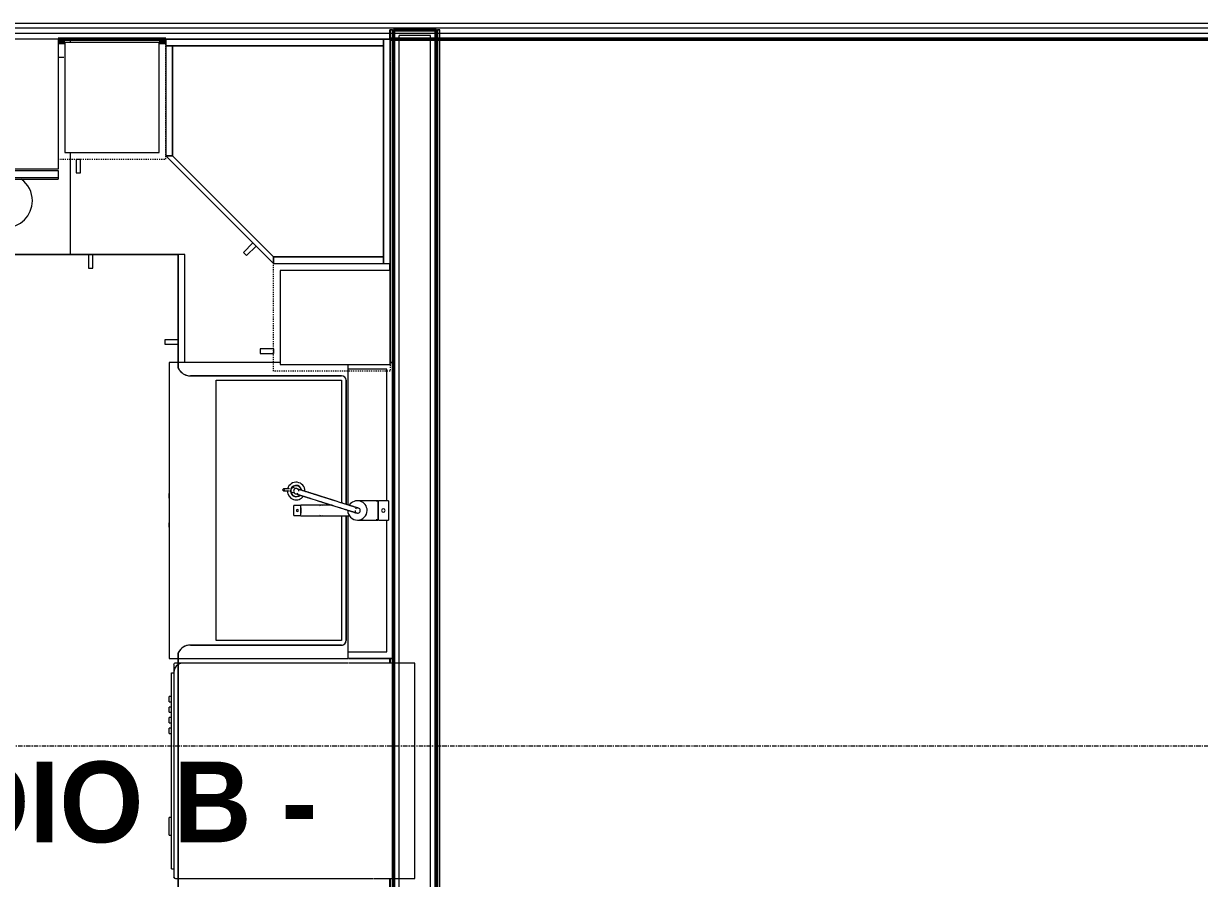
# Model space of a CAD drawing. Header units: inches. Extents: x -4218 to -1830, y 9767 to 12426.
# Drawn here: x -3722.7 to -3591.7, y 10452.4 to 10547.7 of the extents above; entities that cross this region are included whole.
import ezdxf

# ---------------------------------------------------------------- set-up
doc = ezdxf.new("R2010")
doc.units = ezdxf.units.IN
doc.header["$MEASUREMENT"] = 0
doc.linetypes.add('Dash', pattern=[0.25, 0.125, -0.125])
doc.linetypes.add('Grid Line 1_2_', pattern=[0.875, 0.5, -0.125, 0.125, -0.125])
for name, color, linetype, lineweight in [('0-1', 7, 'Continuous', 5), ('0-2', 253, 'Continuous', 9), ('A-AREA-IDEN', 2, 'Continuous', 9), ('A-WALL-1', 250, 'Continuous', 50), ('A-WALL-2', 10, 'Continuous', 13), ('A-WALL-3', 254, 'Continuous', 9), ('A-WALL-4', 253, 'Continuous', 9), ('A-WALL-5', 252, 'Continuous', 9), ('A-WALL-6', 7, 'Continuous', 9), ('A-WALL-8', 113, 'Continuous', 9), ('I-WALL-1', 250, 'Continuous', 50), ('I-WALL-2', 254, 'Continuous', 9), ('I-WALL-3', 253, 'Continuous', 9), ('I-WALL-4', 252, 'Continuous', 9), ('P-SANR-FIXT-1', 7, 'Continuous', 9), ('P-SANR-FIXT-3', 252, 'Continuous', 9), ('Q-CASE', 31, 'Continuous', 9), ('Q-CASE-1', 252, 'Continuous', 9), ('Q-CASE-2', 7, 'Continuous', 9), ('Q-CASE-3', 253, 'Continuous', 9), ('Q-CASE-4', 7, 'Dash', 9), ('Q-CASE-5', 254, 'Continuous', 9), ('Q-SPCQ-1', 7, 'Continuous', 9), ('Q-SPCQ-2', 253, 'Continuous', 9), ('Q-SPCQ-3', 252, 'Continuous', 9), ('S-GRID-1', 1, 'Grid Line 1_2_', 9)]:
    doc.layers.add(name, color=color, linetype=linetype, lineweight=lineweight)
doc.styles.add('Century Gothic_B', font='GOTHICB.TTF', dxfattribs={"height": 9})

# ---------------------------------------------------------------- blocks, each defined once
blk = doc.blocks.new('Basic Wall _ INT - W4BØF - _5_8 GYP - 2X4 WOOD_BATT_ - 5_8 GYP_ - ___-2693829-BACKGROUND - 3RD FLOOR')
at = {"layer": 'A-WALL-3'}
for p, q in [((-3681.84, 10543.51), (-3681.84, 10545.94)), ((-3681.49, 10545.94), (-3681.49, 10509.94)), ((-3681.84, 10509.94), (-3681.84, 10543.42)), ((-3681.49, 10509.94), (-3681.49, 10476.94)), ((-3681.84, 10476.44), (-3681.84, 10476.94)), ((-3681.49, 10476.94), (-3681.49, 10476.44)), ((-3681.84, 10437.06), (-3681.84, 10452.44)), ((-3681.49, 10452.44), (-3681.49, 10434.09)), ((-3681.84, 10434.09), (-3681.84, 10437.01)), ((-3681.9, 10397.49), (-3681.84, 10397.49)), ((-3681.84, 10397.49), (-3681.7, 10397.49)), ((-3681.69, 10397.49), (-3681.63, 10397.49)), ((-3681.52, 10397.49), (-3681.49, 10397.49))]:
    blk.add_line(p, q, dxfattribs=at)
at = {"layer": 'A-WALL-4'}
for p, q in [((-3681.84, 10546.99), (-3681.9, 10546.99)), ((-3681.7, 10546.99), (-3681.84, 10546.99)), ((-3681.84, 10545.94), (-3681.84, 10546.99)), ((-3681.63, 10546.99), (-3681.69, 10546.99)), ((-3681.49, 10546.99), (-3681.52, 10546.99)), ((-3681.49, 10546.99), (-3681.49, 10545.94)), ((-3681.62, 10545.94), (-3681.62, 10545.13)), ((-3681.62, 10545.04), (-3681.62, 10509.94)), ((-3681.62, 10476.94), (-3681.62, 10476.44)), ((-3681.62, 10452.44), (-3681.62, 10435.15)), ((-3681.62, 10435.05), (-3681.62, 10434.09)), ((-3681.62, 10397.49), (-3681.9, 10397.49)), ((-3681.84, 10397.81), (-3681.84, 10397.9)), ((-3681.84, 10397.71), (-3681.84, 10397.78)), ((-3681.84, 10397.65), (-3681.84, 10397.69)), ((-3681.56, 10397.49), (-3681.62, 10397.49))]:
    blk.add_line(p, q, dxfattribs=at)
at = {"layer": 'A-WALL-5'}
for p, q in [((-3681.9, 10546.99), (-3681.79, 10546.99)), ((-3681.9, 10545.94), (-3681.9, 10546.99)), ((-3681.79, 10546.99), (-3681.69, 10546.99)), ((-3681.69, 10546.99), (-3681.64, 10546.99)), ((-3681.64, 10546.99), (-3681.62, 10546.99)), ((-3681.62, 10546.99), (-3681.62, 10545.94)), ((-3681.62, 10546.99), (-3681.61, 10546.99)), ((-3681.61, 10546.99), (-3681.57, 10546.99)), ((-3681.57, 10546.99), (-3681.56, 10546.99)), ((-3681.56, 10546.99), (-3681.53, 10546.99)), ((-3681.53, 10546.99), (-3681.49, 10546.99)), ((-3681.9, 10520.19), (-3681.9, 10520.94)), ((-3681.9, 10476.44), (-3681.9, 10476.94)), ((-3681.9, 10437.59), (-3681.9, 10452.44)), ((-3681.9, 10434.09), (-3681.9, 10437.53)), ((-3681.84, 10397.9), (-3681.84, 10434.09)), ((-3681.49, 10434.09), (-3681.49, 10397.49)), ((-3681.9, 10397.81), (-3681.9, 10397.9)), ((-3681.9, 10397.71), (-3681.9, 10397.78)), ((-3681.9, 10397.65), (-3681.9, 10397.69)), ((-3681.53, 10397.49), (-3681.56, 10397.49)), ((-3681.49, 10397.49), (-3681.53, 10397.49))]:
    blk.add_line(p, q, dxfattribs=at)
at = {"layer": 'A-WALL-6'}
for p, q in [((-3681.9, 10397.9), (-3681.9, 10434.09)), ((-3681.62, 10434.09), (-3681.62, 10397.49))]:
    blk.add_line(p, q, dxfattribs=at)
blk = doc.blocks.new('Basic Wall _ INT - W4BØF - _5_8 GYP - 2X4 WOOD_BATT_ - 5_8 GYP_ - ___-2693830-BACKGROUND - 3RD FLOOR')
at = {"layer": 'A-WALL-3'}
for p, q in [((-3676.74, 10397.49), (-3676.72, 10397.49)), ((-3676.6, 10397.49), (-3676.54, 10397.49)), ((-3676.54, 10397.49), (-3676.39, 10397.49)), ((-3676.39, 10397.49), (-3676.33, 10397.49))]:
    blk.add_line(p, q, dxfattribs=at)
at = {"layer": 'A-WALL-4'}
for p, q in [((-3676.72, 10546.99), (-3676.74, 10546.99)), ((-3676.74, 10546.99), (-3676.74, 10545.94)), ((-3676.54, 10546.99), (-3676.6, 10546.99)), ((-3676.39, 10546.99), (-3676.54, 10546.99)), ((-3676.33, 10546.99), (-3676.39, 10546.99)), ((-3676.39, 10545.94), (-3676.39, 10546.99)), ((-3676.74, 10428.36), (-3676.74, 10423.61)), ((-3676.39, 10428.66), (-3676.39, 10428.77)), ((-3676.39, 10428.57), (-3676.39, 10428.65)), ((-3676.39, 10428.51), (-3676.39, 10428.56)), ((-3676.39, 10424.24), (-3676.39, 10428.33)), ((-3676.39, 10423.61), (-3676.39, 10424.21)), ((-3676.39, 10423.41), (-3676.39, 10423.47)), ((-3676.39, 10423.32), (-3676.39, 10423.41)), ((-3676.39, 10423.2), (-3676.39, 10423.31)), ((-3676.62, 10397.49), (-3676.68, 10397.49)), ((-3676.33, 10397.49), (-3676.62, 10397.49)), ((-3676.39, 10397.82), (-3676.39, 10397.9)), ((-3676.39, 10397.72), (-3676.39, 10397.78))]:
    blk.add_line(p, q, dxfattribs=at)
at = {"layer": 'A-WALL-5'}
for p, q in [((-3676.74, 10546.99), (-3676.7, 10546.99)), ((-3676.7, 10546.99), (-3676.68, 10546.99)), ((-3676.68, 10546.99), (-3676.62, 10546.99)), ((-3676.62, 10545.94), (-3676.62, 10546.99)), ((-3676.62, 10546.99), (-3676.6, 10546.99)), ((-3676.6, 10546.99), (-3676.54, 10546.99)), ((-3676.54, 10546.99), (-3676.33, 10546.99)), ((-3676.33, 10545.94), (-3676.33, 10546.99)), ((-3676.74, 10545.94), (-3676.74, 10428.36)), ((-3676.39, 10428.77), (-3676.39, 10545.94)), ((-3676.62, 10424.24), (-3676.62, 10428.35)), ((-3676.33, 10428.66), (-3676.33, 10428.77)), ((-3676.33, 10428.57), (-3676.33, 10428.65)), ((-3676.33, 10428.51), (-3676.33, 10428.56)), ((-3676.33, 10424.24), (-3676.33, 10428.33)), ((-3676.62, 10423.61), (-3676.62, 10424.23)), ((-3676.33, 10423.61), (-3676.33, 10424.2)), ((-3676.74, 10423.61), (-3676.74, 10397.49)), ((-3676.39, 10397.9), (-3676.39, 10423.2)), ((-3676.33, 10423.41), (-3676.33, 10423.47)), ((-3676.33, 10423.32), (-3676.33, 10423.41)), ((-3676.33, 10423.2), (-3676.33, 10423.31)), ((-3676.7, 10397.49), (-3676.74, 10397.49)), ((-3676.68, 10397.49), (-3676.7, 10397.49)), ((-3676.33, 10397.82), (-3676.33, 10397.9)), ((-3676.33, 10397.72), (-3676.33, 10397.78))]:
    blk.add_line(p, q, dxfattribs=at)
at = {"layer": 'A-WALL-6'}
for p, q in [((-3676.62, 10428.36), (-3676.62, 10545.94)), ((-3676.33, 10428.78), (-3676.33, 10545.94)), ((-3676.62, 10397.49), (-3676.62, 10423.61)), ((-3676.33, 10397.9), (-3676.33, 10423.2))]:
    blk.add_line(p, q, dxfattribs=at)
blk = doc.blocks.new('Range - 24_ x 30_-V13-BACKGROUND - 3RD FLOOR')
at = {"layer": 'Q-SPCQ-1'}
blk.add_line((29.37, 22), (30, 22), dxfattribs=at)
for centre, radius, start, end in [((6.5, 6), 3.5, 81.0228, 98.9772), ((6.5, 6), 3.5, 136.4295, 180), ((6.5, 6), 3.5, 360, 43.6168), ((23.5, 6), 3, 136.1907, 180), ((23.5, 6), 3, 360, 53.8773), ((6.5, 6), 3.5, 180, 0), ((23.5, 6), 3, 180, 360)]:
    blk.add_arc(centre, radius, start, end, dxfattribs=at)
blk = doc.blocks.new('Dishwasher_15404 - 34_ counter-V14-BACKGROUND - 3RD FLOOR')
at = {"layer": 'Q-SPCQ-1'}
for p, q in [((26.68, 0), (26.37, 0)), ((26.87, -22.93), (26.87, -0.2)), ((27.12, -1.09), (26.87, -1.09)), ((27.12, -1.09), (27.12, -22.91)), ((27.37, -4.82), (27.12, -4.82)), ((27.37, -4.82), (27.37, -5.81)), ((27.37, -5.81), (27.37, -6.79)), ((27.12, -6.79), (27.37, -6.79)), ((27.37, -16.15), (27.12, -16.15)), ((27.12, -16.74), (27.37, -16.74)), ((27.37, -16.15), (27.37, -16.74)), ((27.37, -17.33), (27.12, -17.33)), ((27.12, -17.92), (27.37, -17.92)), ((27.37, -17.33), (27.37, -17.92)), ((27.37, -18.51), (27.12, -18.51)), ((27.12, -19.1), (27.37, -19.1)), ((27.37, -18.51), (27.37, -19.1)), ((27.37, -19.69), (27.12, -19.69)), ((27.12, -20.28), (27.37, -20.28)), ((27.37, -19.69), (27.37, -20.28)), ((27.12, -22.91), (26.87, -22.91)), ((26.87, -23.8), (26.87, -22.93)), ((26.37, -24), (26.68, -24))]:
    blk.add_line(p, q, dxfattribs=at)
for centre, radius, start, end in [((26.68, -0.2), 0.197, 360, 90), ((26.68, -0.2), 0.197, 15, 90), ((25.8, -22.93), 1.07, 302.2142, 0), ((26.68, -23.8), 0.197, 270, 0)]:
    blk.add_arc(centre, radius, start, end, dxfattribs=at)
at = {"layer": 'Q-SPCQ-2'}
for p, q in [((2.75, 0), (2.37, 0)), ((2.37, -24), (2.75, -24))]:
    blk.add_line(p, q, dxfattribs=at)
at = {"layer": 'Q-SPCQ-3'}
for p, q in [((2.37, 0), (0, 0)), ((0, 0), (0, -24)), ((4.54, 0), (2.75, 0)), ((26.37, 0), (4.62, 0)), ((0, -24), (2.37, -24)), ((2.75, -24), (7.37, -24)), ((7.42, -24), (25.8, -24)), ((25.8, -24), (26.37, -24))]:
    blk.add_line(p, q, dxfattribs=at)
for start, end in [(270, 285), (285, 300)]:
    blk.add_arc((25.8, -22.93), 1.07, start, end, dxfattribs=at)
blk = doc.blocks.new('Base Cabinet Corner 197 - Base Cabinet Corner 197-2565125-BACKGROUND - 3RD FLOOR')
at = {"layer": 'Q-CASE-1'}
for p, q in [((12.74, -12.63), (12.74, -24)), ((0.74, -23.25), (0.74, -36)), ((12.74, -23.25), (0.74, -23.25)), ((0.74, -23.25), (0.74, -24)), ((0.74, -24), (0.74, -36)), ((0.73, -34), (0.73, -33.51)), ((0.74, -36), (-10.64, -36))]:
    blk.add_line(p, q, dxfattribs=at)
at = {"layer": 'Q-CASE-2'}
for p, q in [((12.74, -24), (0.74, -24)), ((10.24, -24), (10.73, -24)), ((10.24, -24), (10.24, -25.5)), ((10.73, -25.5), (10.73, -24)), ((10.24, -25.5), (10.73, -25.5)), ((2.23, -33.51), (0.74, -33.51)), ((0.74, -34), (2.23, -34)), ((2.23, -34), (2.23, -33.51))]:
    blk.add_line(p, q, dxfattribs=at)
at = {"layer": 'Q-CASE-3'}
for p, q in [((12.74, 0), (12.74, -0.38)), ((-22.89, -36), (-23.26, -36))]:
    blk.add_line(p, q, dxfattribs=at)
at = {"layer": 'Q-CASE-5'}
for p, q in [((-23.26, 0), (12.74, 0)), ((-23.26, -0.38), (-23.26, 0)), ((-23.26, -25.38), (-23.26, -0.38)), ((-23.26, -36), (-23.26, -25.38))]:
    blk.add_line(p, q, dxfattribs=at)
blk = doc.blocks.new('Vanity Cabinet-Double Door - 33_-V15-BACKGROUND - 3RD FLOOR')
at = {"layer": 'Q-CASE-1'}
for p, q in [((-15.01, -0.75), (-15.01, -5.04)), ((-0.34, -0.75), (-15.01, -0.75)), ((16.49, -0.75), (1.82, -0.75)), ((16.49, -5.04), (16.49, -0.75)), ((17.24, -0.38), (17.24, -5.04)), ((17.24, -5.04), (17.24, -0.38))]:
    blk.add_line(p, q, dxfattribs=at)
at = {"layer": 'Q-CASE-2'}
for p, q in [((-0.64, -25), (-1.14, -25)), ((2.61, -25), (2.11, -25))]:
    blk.add_line(p, q, dxfattribs=at)
at = {"layer": 'Q-CASE-3'}
for p, q in [((-15.76, -0.38), (-15.76, 0)), ((-15.76, 0), (-15.76, -0.38)), ((17.24, 0), (17.24, -0.38)), ((17.24, -0.38), (17.24, 0))]:
    blk.add_line(p, q, dxfattribs=at)
at = {"layer": 'Q-CASE-5'}
for p, q in [((-15.76, 0), (17.24, 0)), ((17.24, 0), (-15.76, 0)), ((17.24, 0), (-15.76, 0))]:
    blk.add_line(p, q, dxfattribs=at)
blk = doc.blocks.new('30quot_MicrowaveVent_11166 - 70cm miele oven-2322118-BACKGROUND - 3RD FLOOR')
at = {"layer": 'Q-CASE-2'}
for p, q in [((-14.2, -14.49), (-14.2, 0)), ((15.68, 0), (-14.2, 0)), ((15.68, 0), (15.68, -14.49)), ((15.68, -14.49), (-14.2, -14.49)), ((-14.2, -14.61), (15.68, -14.61)), ((-14.2, -15.39), (-14.2, -14.61)), ((-14.2, -15.6), (-14.2, -15.39)), ((-14.2, -15.39), (15.68, -15.39)), ((-14.2, -15.6), (15.68, -15.6)), ((7.69, -16.55), (7.69, -15.63)), ((8.88, -15.63), (8.88, -16.55)), ((15.68, -14.61), (15.68, -15.39)), ((15.68, -15.39), (15.68, -15.6)), ((7.69, -16.6), (8.88, -16.6))]:
    blk.add_line(p, q, dxfattribs=at)
blk = doc.blocks.new('308 - 308 x 27_-2727440-BACKGROUND - 3RD FLOOR')
at = {"layer": 'Q-CASE'}
for p, q in [((0, 25.19), (-12, 13.19)), ((0, 24.44), (0, 25.19)), ((-11.25, 13.19), (0, 24.44)), ((-12, 13.19), (-11.25, 13.19))]:
    blk.add_line(p, q, dxfattribs=at)
at = {"layer": 'Q-CASE-2'}
for p, q in [((0, 25.19), (0, 24.44)), ((12.25, 25.19), (0, 25.19)), ((12.25, 24.44), (12.25, 25.19)), ((13, 25.19), (12.25, 25.19)), ((12.25, 25.19), (12.25, 0.94)), ((13, 0.94), (13, 25.19)), ((0, 24.44), (-11.25, 13.19)), ((12.25, 24.44), (0, 24.44)), ((0, 24.44), (12.25, 24.44)), ((12.25, 0.94), (12.25, 24.44)), ((-10.76, 16.55), (-11.11, 16.2)), ((-11.11, 16.2), (-10.05, 15.14)), ((-9.7, 15.49), (-10.76, 16.55)), ((-12, 13.19), (-12, 0.94)), ((-11.25, 13.19), (-12, 13.19)), ((-11.25, 13.19), (-11.25, 0.94)), ((-11.25, 0.94), (-11.25, 13.19)), ((-12, 0.94), (-11.25, 0.94)), ((13, 0.94), (-12, 0.94)), ((-12, 0.94), (-12, 0.19)), ((-12, 0.19), (13, 0.19)), ((-11.25, 0.94), (12.25, 0.94)), ((12.25, 0.94), (13, 0.94)), ((13, 0.19), (13, 0.94))]:
    blk.add_line(p, q, dxfattribs=at)
blk = doc.blocks.new('300 Series Wall Hung Cabinet_301 - 12_ x 27_-2528054-BACKGROUND - 3RD FLOOR')
at = {"layer": 'Q-CASE-2'}
for p, q in [((-3.51, 14.69), (-4, 14.69)), ((-4, 14.69), (-4, 13.19)), ((-3.51, 13.19), (-3.51, 14.69)), ((-3.51, 13.19), (-4, 13.19)), ((5.25, 12.44), (-5.25, 12.44)), ((-5.25, 12.44), (-5.25, 0.19)), ((5.25, 0.19), (5.25, 12.44)), ((-5.25, 0.19), (5.25, 0.19))]:
    blk.add_line(p, q, dxfattribs=at)
at = {"layer": 'Q-CASE-4'}
for p, q in [((-6, 0.19), (-6, 13.19)), ((-6, 13.19), (6, 13.19)), ((6, 13.19), (6, 0.19)), ((6, 0.19), (-6, 0.19))]:
    blk.add_line(p, q, dxfattribs=at)
blk = doc.blocks.new('300 Series Wall Hung Cabinet_301 - 12_ x 27_-2529027-BACKGROUND - 3RD FLOOR')
at = {"layer": 'Q-CASE-2'}
for p, q in [((5.25, -0.19), (-5.25, -0.19)), ((-5.25, -0.19), (-5.25, -12.44)), ((5.25, -12.44), (5.25, -0.19)), ((-5.25, -12.44), (5.25, -12.44)), ((-4, -13.19), (-3.51, -13.19)), ((-4, -13.19), (-4, -14.69)), ((-3.51, -14.69), (-3.51, -13.19)), ((-4, -14.69), (-3.51, -14.69))]:
    blk.add_line(p, q, dxfattribs=at)
at = {"layer": 'Q-CASE-4'}
for p, q in [((6, -0.19), (-6, -0.19)), ((-6, -0.19), (-6, -13.19)), ((6, -13.19), (6, -0.19)), ((-6, -13.19), (6, -13.19))]:
    blk.add_line(p, q, dxfattribs=at)
blk = doc.blocks.new('kitchen_faucet_14143 - kitchen_faucet_14143-2965259-BACKGROUND - 3RD FLOOR')
at = {"layer": 'P-SANR-FIXT-1'}
for p, q in [((-7.58, 2.4), (-8.24, 2.4)), ((-8.24, 2.2), (-7.58, 2.2)), ((-6.99, 1.91), (-7.41, 2.04)), ((-7.23, 2.59), (-6.81, 2.46)), ((-6.3, 0.57), (-7.09, 0.57)), ((-7.09, -0.57), (-7.09, 0.57)), ((-2.83, 0.59), (-6.3, 0.59)), ((-6.3, 0.51), (-6.3, 0.59)), ((-6.3, 0.42), (-6.3, 0.5)), ((-6.3, 0.3), (-6.3, 0.4)), ((-6.3, 0.29), (-6.3, 0.15)), ((-6.3, 0.15), (-6.3, 0.29)), ((-6.3, 0.15), (-6.3, -0.15)), ((-6.3, -0.15), (-6.3, 0.15)), ((-3.97, 0.59), (-4.89, 0.59)), ((-0.9, 0.59), (-0.94, 0.59)), ((2.26, 1.08), (0, 1.08)), ((2.34, 1.02), (2.1, 1.02)), ((2.26, 1.08), (2.26, -1.08)), ((3.44, 1.08), (2.34, 1.08)), ((2.34, -1.08), (2.34, 1.08)), ((3.44, 1.08), (3.44, -1.08)), ((-7.09, -0.57), (-6.3, -0.57)), ((-6.3, -0.15), (-6.3, -0.29)), ((-6.3, -0.29), (-6.3, -0.15)), ((-6.3, -0.4), (-6.3, -0.3)), ((-6.3, -0.5), (-6.3, -0.42)), ((-6.3, -0.59), (-6.3, -0.57)), ((-6.3, -0.59), (-0.9, -0.59)), ((-4.89, -0.59), (-3.97, -0.59)), ((0, -1.08), (2.26, -1.08)), ((2.1, -1.02), (2.34, -1.02)), ((2.34, -1.08), (3.44, -1.08))]:
    blk.add_line(p, q, dxfattribs=at)
at = {"layer": 'P-SANR-FIXT-1', "flags": 128}
for points in [[(-6.52, 2.15), (-6.53, 2.23), (-6.56, 2.3), (-6.61, 2.36), (-6.67, 2.41), (-6.74, 2.44), (-6.82, 2.45), (-6.9, 2.44), (-6.97, 2.41), (-7.03, 2.36), (-7.08, 2.3), (-7.1, 2.23), (-7.11, 2.15)], [(-7.11, 2.15), (-7.1, 2.08), (-7.08, 2), (-7.03, 1.94), (-6.97, 1.9), (-6.9, 1.87), (-6.82, 1.86), (-6.74, 1.87), (-6.67, 1.9), (-6.61, 1.94)], [(-6.91, 1.87), (-6.91, 1.87), (-6.91, 1.87), (-6.9, 1.87), (-6.9, 1.87), (-6.9, 1.87), (-6.89, 1.87), (-6.89, 1.86), (-6.88, 1.86), (-6.88, 1.86), (-6.87, 1.86), (-6.86, 1.86), (-6.71, 1.81), (-6.69, 1.8), (-6.68, 1.8), (-6.51, 1.75), (-6.49, 1.74), (-6.46, 1.73), (-6.43, 1.72), (-6.41, 1.71), (-6.38, 1.7), (-6.35, 1.69), (-6.32, 1.68), (-6.29, 1.67), (-6.26, 1.66), (-6.22, 1.65), (-6.19, 1.64), (-6.16, 1.63), (-6.12, 1.62), (-6.09, 1.61), (-6.05, 1.6), (-6.01, 1.59), (-5.98, 1.58), (-5.94, 1.56), (-5.9, 1.55), (-5.86, 1.54), (-5.82, 1.53), (-5.78, 1.51), (-5.74, 1.5), (-5.69, 1.49), (-5.65, 1.47), (-5.61, 1.46), (-5.56, 1.45), (-5.52, 1.43), (-5.47, 1.42), (-5.42, 1.4), (-5.38, 1.39), (-5.33, 1.37), (-5.28, 1.36), (-5.23, 1.34), (-5.18, 1.33), (-4.48, 1.1), (-4.42, 1.09), (-4.36, 1.07), (-4.31, 1.05), (-4.25, 1.03), (-4.19, 1.01), (-4.13, 0.99), (-4.07, 0.98), (-4.02, 0.96), (-3.96, 0.94), (-3.9, 0.92), (-3.84, 0.9), (-3.78, 0.88), (-3.72, 0.86), (-3.66, 0.85), (-3.6, 0.83), (-3.54, 0.81), (-3.48, 0.79), (-3.42, 0.77), (-3.36, 0.75), (-3.3, 0.73), (-3.24, 0.71), (-3.18, 0.69), (-3.12, 0.68), (-3.06, 0.66), (-3, 0.64), (-2.94, 0.62), (-2.88, 0.6), (-2.83, 0.58), (-2.77, 0.56), (-2.71, 0.55), (-2.65, 0.53), (-2.03, 0.33), (-1.98, 0.32), (-1.93, 0.3), (-1.88, 0.28), (-1.83, 0.27), (-1.78, 0.25), (-1.54, 0.18), (-1.49, 0.16), (-1.45, 0.15), (-1.4, 0.13), (-1.36, 0.12), (-1.31, 0.1), (-1.27, 0.09), (-1.23, 0.08), (-1.18, 0.06), (-1.14, 0.05), (-1.1, 0.04), (-1.06, 0.03), (-1.03, 0.01), (-0.99, 0), (-0.95, -0.01), (-0.91, -0.02), (-0.88, -0.03), (-0.84, -0.04), (-0.81, -0.05), (-0.77, -0.07), (-0.74, -0.08), (-0.71, -0.09), (-0.68, -0.1), (-0.65, -0.11), (-0.62, -0.11), (-0.59, -0.12), (-0.56, -0.13), (-0.53, -0.14), (-0.51, -0.15), (-0.48, -0.16), (-0.45, -0.17), (-0.43, -0.17), (-0.41, -0.18), (-0.38, -0.19), (-0.36, -0.2), (-0.34, -0.2), (-0.32, -0.21), (-0.3, -0.21), (-0.28, -0.22), (-0.26, -0.23), (-0.25, -0.23), (-0.23, -0.24), (-0.21, -0.24), (-0.2, -0.25), (-0.18, -0.25), (-0.17, -0.26), (-0.16, -0.26), (-0.15, -0.26), (-0.14, -0.27), (-0.13, -0.27), (-0.12, -0.27), (-0.11, -0.28), (-0.1, -0.28), (-0.09, -0.28), (-0.09, -0.28), (-0.08, -0.28), (-0.08, -0.29), (-0.07, -0.29), (-0.07, -0.29), (-0.07, -0.29), (-0.07, -0.29), (-0.06, -0.29)], [(-6.73, 2.43), (-6.73, 2.43), (-6.73, 2.43), (-6.73, 2.43), (-6.72, 2.43), (-6.72, 2.43), (-6.72, 2.43), (-6.71, 2.43), (-6.71, 2.43), (-6.7, 2.42), (-6.69, 2.42), (-6.68, 2.42), (-6.53, 2.37), (-6.52, 2.37), (-6.5, 2.36), (-6.48, 2.35), (-6.46, 2.35), (-6.44, 2.34), (-6.42, 2.33), (-6.39, 2.33), (-6.37, 2.32), (-6.34, 2.31), (-6.32, 2.3), (-6.29, 2.3), (-6.27, 2.29), (-6.24, 2.28), (-6.21, 2.27), (-6.18, 2.26), (-6.15, 2.25), (-6.12, 2.24), (-6.09, 2.23), (-6.06, 2.22), (-6.03, 2.21), (-5.99, 2.2), (-5.96, 2.19), (-5.92, 2.18), (-5.89, 2.17), (-5.85, 2.16), (-5.81, 2.14), (-5.78, 2.13), (-5.74, 2.12), (-5.7, 2.11), (-5.66, 2.1), (-5.62, 2.08), (-5.58, 2.07), (-5.53, 2.06), (-5.49, 2.04), (-5.45, 2.03), (-5.4, 2.01), (-5.36, 2), (-5.31, 1.99), (-5.27, 1.97), (-5.22, 1.96), (-5.17, 1.94), (-5.12, 1.93), (-5.07, 1.91), (-5.02, 1.9), (-4.97, 1.88), (-4.92, 1.86), (-4.87, 1.85), (-4.82, 1.83), (-4.77, 1.81), (-4.71, 1.8), (-4.66, 1.78), (-4.61, 1.76), (-4.55, 1.75), (-4.5, 1.73), (-4.44, 1.71), (-4.39, 1.69), (-4.33, 1.68), (-4.27, 1.66), (-4.22, 1.64), (-4.16, 1.62), (-4.1, 1.6), (-4.04, 1.59), (-3.99, 1.57), (-3.93, 1.55), (-3.87, 1.53), (-3.81, 1.51), (-3.75, 1.49), (-3.69, 1.47), (-3.63, 1.46), (-3.57, 1.44), (-3.51, 1.42), (-3.45, 1.4), (-3.39, 1.38), (-3.33, 1.36), (-3.27, 1.34), (-3.21, 1.32), (-3.15, 1.31), (-3.09, 1.29), (-3.03, 1.27), (-2.97, 1.25), (-2.92, 1.23), (-2.86, 1.21), (-2.8, 1.19), (-2.74, 1.17), (-2.68, 1.16), (-2.62, 1.14), (-2.56, 1.12), (-2.51, 1.1), (-1.88, 0.9), (-1.83, 0.89), (-1.78, 0.87), (-1.73, 0.85), (-1.67, 0.84), (-1.62, 0.82), (-1.4, 0.75), (-1.35, 0.74), (-1.3, 0.72), (-1.26, 0.71), (-1.21, 0.69), (-1.17, 0.68), (-1.12, 0.66), (-1.08, 0.65), (-1.04, 0.64), (-1, 0.62), (-0.96, 0.61), (-0.92, 0.6), (-0.88, 0.59), (-0.84, 0.57), (-0.8, 0.56), (-0.76, 0.55), (-0.73, 0.54), (-0.69, 0.53), (-0.66, 0.52), (-0.62, 0.51), (-0.59, 0.5), (-0.56, 0.49), (-0.52, 0.47), (-0.49, 0.47), (-0.46, 0.46), (-0.43, 0.45), (-0.4, 0.44), (-0.38, 0.43), (-0.35, 0.42), (-0.32, 0.41), (-0.3, 0.4), (-0.27, 0.4), (-0.25, 0.39), (-0.22, 0.38), (-0.2, 0.37), (-0.18, 0.37), (-0.16, 0.36), (-0.14, 0.35), (-0.12, 0.35), (-0.1, 0.34), (-0.08, 0.34), (-0.06, 0.33), (-0.05, 0.32), (-0.03, 0.32), (-0.02, 0.32), (0, 0.31), (0.01, 0.31), (0.02, 0.3), (0.03, 0.3), (0.04, 0.3), (0.05, 0.29), (0.06, 0.29), (0.07, 0.29), (0.08, 0.28), (0.09, 0.28), (0.09, 0.28), (0.1, 0.28), (0.1, 0.28), (0.11, 0.28), (0.11, 0.28), (0.11, 0.27), (0.11, 0.27), (0.11, 0.27)], [(0.27, -0.18), (0.3, -0.11), (0.32, -0.03), (0.31, 0.04), (0.29, 0.12), (0.25, 0.18), (0.19, 0.23), (0.13, 0.27), (0.05, 0.29), (-0.03, 0.28), (-0.1, 0.26), (-0.17, 0.22), (-0.22, 0.16)], [(-0.27, -0.01), (-0.27, -0.06), (-0.24, -0.13), (-0.2, -0.2), (-0.15, -0.25), (-0.08, -0.28), (0, -0.3), (0.08, -0.3), (0.15, -0.28), (0.21, -0.23), (0.27, -0.18)]]:
    blk.add_lwpolyline(points, dxfattribs=at)
at = {"layer": 'P-SANR-FIXT-1'}
for centre, radius, start, end in [((-6.83, 2.16), 0.984, 0, 165), ((-6.83, 2.16), 0.63, 10.3084, 180), ((-6.83, 2.16), 0.591, 14.7648, 132.8835), ((-6.83, 2.16), 0.984, 176.3754, 180), ((-6.83, 2.16), 0.984, 180, 325.3711), ((-6.83, 2.16), 0.63, 180, 315), ((-6.83, 2.16), 0.591, 132.8835, 180), ((-6.83, 2.16), 0.591, 180, 191.3603), ((-6.83, 2.16), 0.591, 191.3603, 312.7731), ((-6.69, 0), 0.118, 0, 180), ((0, 0), 1.08, 177.6189, 180), ((0, 0), 1.08, 0, 147.4712), ((2.88, 0), 0.197, 360, 180), ((-6.69, 0), 0.118, 180, 360), ((0, 0), 1.08, 180, 360), ((2.88, 0), 0.197, 180, 360)]:
    blk.add_arc(centre, radius, start, end, dxfattribs=at)
for centre, major_axis, ratio, start_param, end_param in [((-8.24, 2.3), (0, 0.0984), 0.984808, 4.712389, 7.853982), ((-8.24, 2.3), (0, 0.0984), 0.984808, 1.570796, 4.712389), ((-3.97, 0), (0, 0.591), 0.906308, 6.021386, 6.806784), ((-3.97, 0), (0, 0.591), 0.906308, 2.617994, 3.403392)]:
    blk.add_ellipse(centre, major_axis=major_axis, ratio=ratio, start_param=start_param, end_param=end_param, dxfattribs=at)
blk = doc.blocks.new('Stainless Steel Farmhous Kitchen Sink - Stainless Steel Farmhous Kitchen Sink-2552578-BACKGROUND - 3RD FLOOR')
at = {"layer": 'P-SANR-FIXT-1'}
for p, q in [((-33, 22.2), (-33, 21.2)), ((0, 22.2), (-33, 22.2)), ((0, 21.2), (0, 22.2)), ((-31, 3), (-31, 16.96)), ((-31, 16.96), (-2, 16.96)), ((-2, 16.96), (-2, 3)), ((-17.08, 3), (-31, 3)), ((-2, 3), (-15.65, 3))]:
    blk.add_line(p, q, dxfattribs=at)
at = {"layer": 'P-SANR-FIXT-3'}
for p, q in [((-33, 21.2), (-33, 2.29)), ((0, 9.83), (0, 21.2)), ((-33, 2.25), (-33, 2.25)), ((-33, 2.25), (-17.09, 2.25)), ((-15.89, 2.25), (-0.25, 2.25))]:
    blk.add_line(p, q, dxfattribs=at)
blk = doc.blocks.new('CTR - 1st Phase - Unit Layouts_rvt-1-BACKGROUND - 3RD FLOOR')
at = {"layer": 'A-WALL-1'}
for p, q in [((-3681.49, 10546.99), (-3681.49, 10397.49)), ((-3680.87, 10546.99), (-3681.49, 10546.99)), ((-3677.37, 10546.99), (-3680.87, 10546.99)), ((-3676.74, 10546.99), (-3677.37, 10546.99)), ((-3676.74, 10428.36), (-3676.74, 10546.99)), ((-3706.87, 10545.94), (-3718.87, 10545.94)), ((-3718.87, 10545.56), (-3718.12, 10545.56)), ((-3707.62, 10545.56), (-3706.87, 10545.56))]:
    blk.add_line(p, q, dxfattribs=at)
at = {"layer": 'A-WALL-2'}
for p, q in [((-3680.87, 10397.49), (-3680.87, 10546.36)), ((-3677.37, 10546.36), (-3680.87, 10546.36)), ((-3677.37, 10427.74), (-3677.37, 10546.36))]:
    blk.add_line(p, q, dxfattribs=at)
at = {"layer": 'A-WALL-3'}
for p, q in [((-3681.49, 10546.99), (-3681.49, 10545.94)), ((-3676.74, 10545.94), (-3676.74, 10546.99)), ((-3681.87, 10545.94), (-3706.87, 10545.94)), ((-3681.49, 10545.94), (-3681.49, 10509.94)), ((-3681.49, 10476.94), (-3681.49, 10476.44))]:
    blk.add_line(p, q, dxfattribs=at)
at = {"layer": 'A-WALL-4'}
for p, q in [((-3681.49, 10546.99), (-3676.74, 10546.99)), ((-3706.87, 10545.94), (-3718.87, 10545.94)), ((-3676.74, 10428.78), (-3676.74, 10545.94))]:
    blk.add_line(p, q, dxfattribs=at)
at = {"layer": 'A-WALL-5'}
for p, q in [((-3718.87, 10545.56), (-3718.12, 10545.56)), ((-3707.62, 10545.56), (-3706.87, 10545.56))]:
    blk.add_line(p, q, dxfattribs=at)
at = {"layer": 'A-WALL-8'}
for p, q in [((-3706.87, 10545.94), (-3718.87, 10545.94)), ((-3718.87, 10545.94), (-3706.87, 10545.94)), ((-3681.87, 10545.94), (-3706.87, 10545.94)), ((-3706.87, 10545.94), (-3681.87, 10545.94)), ((-3681.49, 10545.94), (-3681.87, 10545.94)), ((-3681.87, 10545.94), (-3681.49, 10545.94)), ((-3681.49, 10434.09), (-3681.49, 10545.94)), ((-3681.49, 10545.94), (-3681.49, 10434.09)), ((-3811.87, 10521.94), (-3705.49, 10521.94)), ((-3705.49, 10521.94), (-3811.87, 10521.94)), ((-3705.49, 10521.94), (-3705.49, 10509.29)), ((-3705.49, 10509.29), (-3705.49, 10521.94)), ((-3704.13, 10508.44), (-3687.29, 10508.44)), ((-3687.29, 10508.44), (-3704.13, 10508.44)), ((-3686.79, 10507.94), (-3686.79, 10494.13)), ((-3686.79, 10494.13), (-3686.79, 10507.94)), ((-3686.79, 10492.85), (-3686.79, 10478.94)), ((-3686.79, 10478.94), (-3686.79, 10492.85)), ((-3687.29, 10478.44), (-3704.13, 10478.44)), ((-3704.13, 10478.44), (-3687.29, 10478.44)), ((-3705.49, 10477.58), (-3705.49, 10434.09)), ((-3705.49, 10434.09), (-3705.49, 10477.58))]:
    blk.add_line(p, q, dxfattribs=at)
for centre, radius, start, end in [((-3704.13, 10509.94), 1.5, 205.4581, 270), ((-3704.13, 10509.94), 1.5, 205.4581, 218.3665), ((-3704.13, 10509.94), 1.5, 218.3665, 270), ((-3687.29, 10507.94), 0.5, 0, 90), ((-3687.29, 10507.94), 0.5, 0, 90), ((-3704.13, 10476.94), 1.5, 90, 154.5419), ((-3704.13, 10476.94), 1.5, 115.8168, 154.5419), ((-3704.13, 10476.94), 1.5, 90, 115.8168), ((-3687.29, 10478.94), 0.5, 270, 0), ((-3687.29, 10478.94), 0.5, 270, 315), ((-3687.29, 10478.94), 0.5, 315, 0)]:
    blk.add_arc(centre, radius, start, end, dxfattribs=at)
for points in [[(-3705.49, 10509.29), (-3705.49, 10509.3), (-3705.49, 10509.3), (-3705.49, 10509.3), (-3705.49, 10509.29)], [(-3705.49, 10477.58), (-3705.49, 10477.58), (-3705.49, 10477.57), (-3705.49, 10477.58), (-3705.49, 10477.58)]]:
    blk.add_open_spline(points, degree=3, dxfattribs=at)
at = {"layer": '0-2'}
for name, p in [('Basic Wall _ INT - W4BØF - _5_8 GYP - 2X4 WOOD_BATT_ - 5_8 GYP_ - ___-2693829-BACKGROUND - 3RD FLOOR', (0, 0)), ('Basic Wall _ INT - W4BØF - _5_8 GYP - 2X4 WOOD_BATT_ - 5_8 GYP_ - ___-2693830-BACKGROUND - 3RD FLOOR', (0, 0)), ('30quot_MicrowaveVent_11166 - 70cm miele oven-2322118-BACKGROUND - 3RD FLOOR', (-3734.54, 10545.94)), ('300 Series Wall Hung Cabinet_301 - 12_ x 27_-2529027-BACKGROUND - 3RD FLOOR', (-3712.87, 10545.75)), ('Range - 24_ x 30_-V13-BACKGROUND - 3RD FLOOR', (-3748.24, 10521.94)), ('kitchen_faucet_14143 - kitchen_faucet_14143-2965259-BACKGROUND - 3RD FLOOR', (-3685.52, 10493.44))]:
    blk.add_blockref(name, p, dxfattribs=at)
for name, p, rotation in [('Base Cabinet Corner 197 - Base Cabinet Corner 197-2565125-BACKGROUND - 3RD FLOOR', (-3681.49, 10522.68), 269.9999999999879), ('308 - 308 x 27_-2727440-BACKGROUND - 3RD FLOOR', (-3681.68, 10532.94), 89.99999999999928), ('300 Series Wall Hung Cabinet_301 - 12_ x 27_-2528054-BACKGROUND - 3RD FLOOR', (-3681.68, 10514.94), 89.99999999999928), ('Vanity Cabinet-Double Door - 33_-V15-BACKGROUND - 3RD FLOOR', (-3681.49, 10494.18), 269.9999999999884), ('Stainless Steel Farmhous Kitchen Sink - Stainless Steel Farmhous Kitchen Sink-2552578-BACKGROUND - 3RD FLOOR', (-3684.29, 10509.94), 90.00000000000635), ('Dishwasher_15404 - 34_ counter-V14-BACKGROUND - 3RD FLOOR', (-3679.12, 10452.44), 180)]:
    blk.add_blockref(name, p, dxfattribs=dict(at, rotation=rotation))
blk = doc.blocks.new('CTR - 1st Phase - Common Walls_rvt-1-BACKGROUND - 3RD FLOOR')
at = {"layer": 'A-WALL-2'}
for p, q in [((-3487.3, 10547.69), (-3852.47, 10547.69)), ((-3487.3, 10547.19), (-3852.47, 10547.19)), ((-3487.3, 10546.56), (-3852.47, 10546.56))]:
    blk.add_line(p, q, dxfattribs=at)
at = {"layer": 'I-WALL-1'}
for p, q in [((-3718.87, 10545.94), (-3706.87, 10545.94)), ((-3681.87, 10545.94), (-3487.3, 10545.94))]:
    blk.add_line(p, q, dxfattribs=at)
at = {"layer": 'I-WALL-2'}
for p, q in [((-3718.87, 10545.94), (-3706.87, 10545.94)), ((-3706.87, 10545.94), (-3681.9, 10545.94)), ((-3681.87, 10545.94), (-3681.79, 10545.94)), ((-3681.79, 10545.94), (-3681.69, 10545.94)), ((-3681.69, 10545.94), (-3681.64, 10545.94))]:
    blk.add_line(p, q, dxfattribs=at)
at = {"layer": 'I-WALL-3'}
for p, q in [((-3681.49, 10545.94), (-3680.87, 10545.94)), ((-3680.85, 10545.94), (-3677.37, 10545.94)), ((-3677.36, 10545.94), (-3676.74, 10545.94)), ((-3676.6, 10545.94), (-3676.54, 10545.94)), ((-3676.54, 10545.94), (-3676.45, 10545.94)), ((-3676.45, 10545.94), (-3676.33, 10545.94))]:
    blk.add_line(p, q, dxfattribs=at)
at = {"layer": 'I-WALL-4'}
blk.add_line((-3676.33, 10545.94), (-3557.46, 10545.94), dxfattribs=at)

msp = doc.modelspace()

# ---------------------------------------------------------------- linework, layer by layer
at = {"layer": 'S-GRID-1'}
msp.add_line((-1830.2, 10467.19), (-4168.71, 10467.19), dxfattribs=at)

# ---------------------------------------------------------------- block references
at = {"layer": '0-1'}
for name in ['CTR - 1st Phase - Unit Layouts_rvt-1-BACKGROUND - 3RD FLOOR', 'CTR - 1st Phase - Common Walls_rvt-1-BACKGROUND - 3RD FLOOR']:
    msp.add_blockref(name, (0, 0), dxfattribs=at)

# ---------------------------------------------------------------- texts
at = {"layer": 'A-AREA-IDEN', "insert": (-3754.83, 10465.47), "char_height": 9, "width": 76.659, "attachment_point": 1, "style": 'Century Gothic_B'}
msp.add_mtext('STUDIO B -', dxfattribs=at)

doc.saveas('drawing.dxf')
